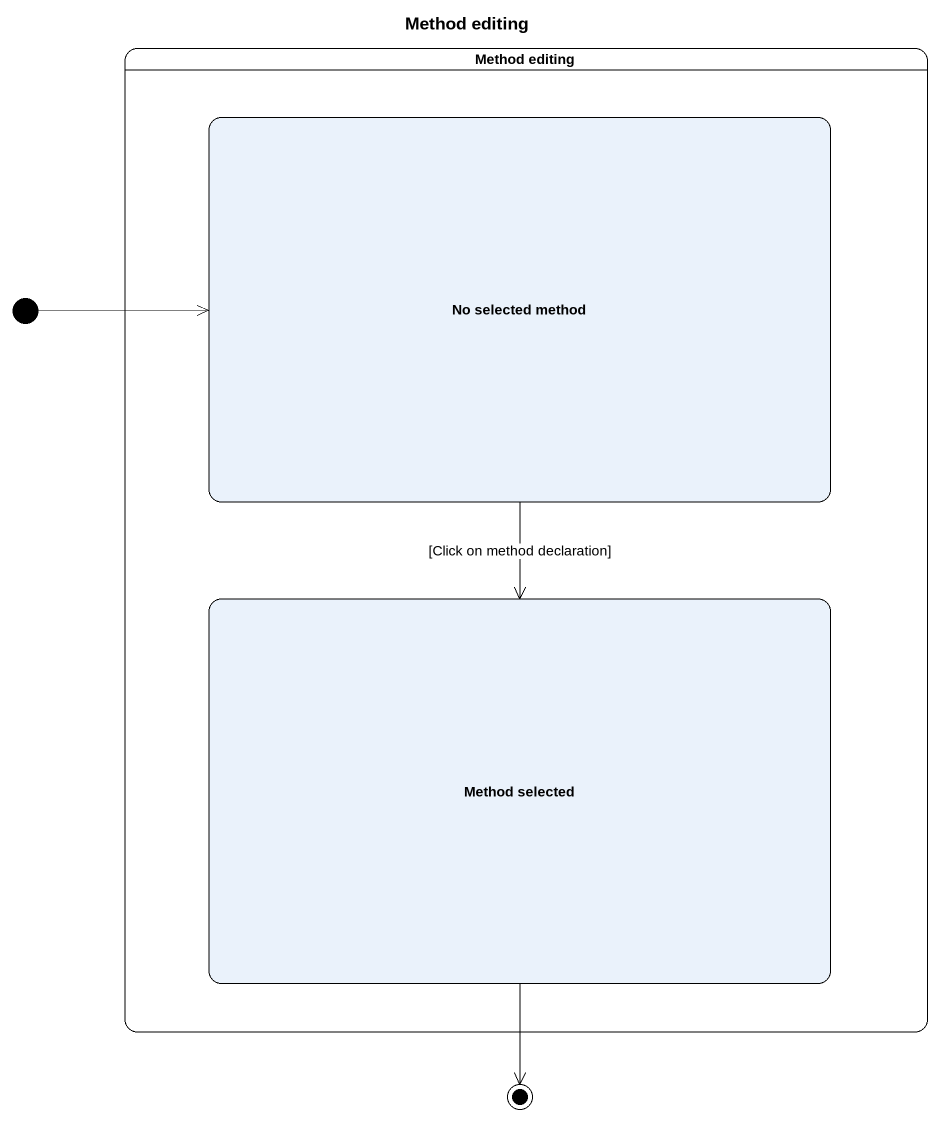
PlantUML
@startuml
title Method editing
hide empty description
state "Method editing" as Method_editing {
  state "No selected method" as No_selected_method
  state "Method selected" as Method_selected
}
state initial1 <<start>>
state final1 <<end>>
No_selected_method --> Method_selected : [Click on method declaration]
initial1 -right-> No_selected_method
Method_selected --> final1
@enduml
